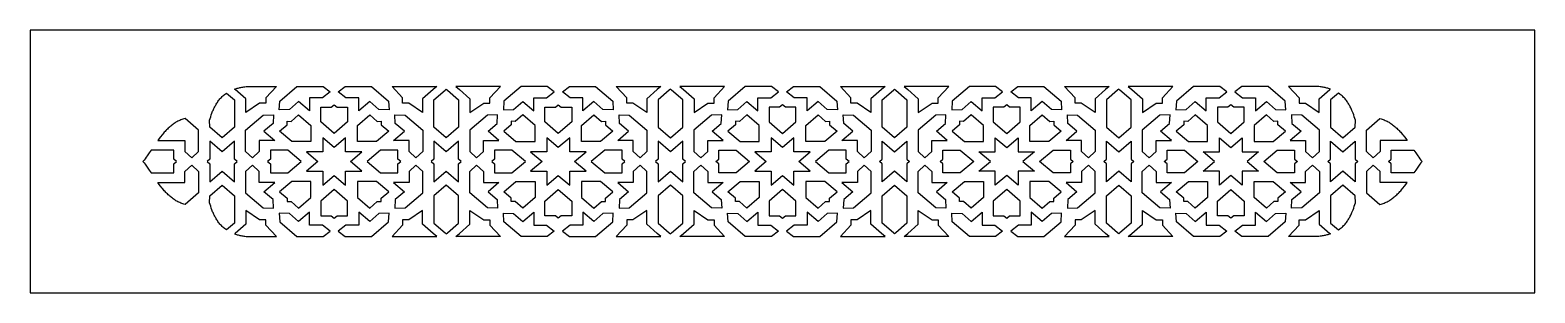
# Model space of a CAD drawing. Extents: x -1003 to -203, y -69 to 71.
import ezdxf

# ---------------------------------------------------------------- set-up
doc = ezdxf.new("R2010")
doc.units = 0
doc.layers.add('LAYER_1', color=18, linetype='CONTINUOUS')

msp = doc.modelspace()

# ---------------------------------------------------------------- linework, layer by layer
at = {"layer": 'LAYER_1'}
for points in [[(-1003.35, -68.58), (-203.35, -68.58), (-203.35, 71.42), (-1003.35, 71.42)], [(-886.15, 41.42), (-872.44, 41.42), (-878.09, 35.31), (-878.07, 32.49), (-881.38, 32.5), (-888.66, 27.59), (-888.66, 34.85), (-894.3, 39.73), (-894.6, 39.99), (-894.16, 40.14), (-893.7, 40.28), (-893.24, 40.42), (-892.76, 40.55), (-892.27, 40.67), (-891.78, 40.78), (-891.27, 40.88), (-890.75, 40.98), (-890.21, 41.06), (-889.67, 41.14), (-889.11, 41.21), (-888.55, 41.27), (-887.97, 41.32), (-887.37, 41.36), (-886.77, 41.39)], [(-843.89, 38.53), (-847.9, 35.39), (-854.78, 35.39), (-854.78, 28.39), (-860.58, 33.34), (-865.45, 29.19), (-870.87, 28.99), (-870.64, 33.62), (-861.51, 41.42), (-847.58, 41.42)], [(-812.76, 33.62), (-812.52, 28.99), (-817.95, 29.19), (-822.81, 33.34), (-828.61, 28.39), (-828.61, 35.39), (-835.49, 35.39), (-839.5, 38.53), (-835.81, 41.42), (-821.89, 41.42)], [(-789.09, 39.73), (-794.74, 34.85), (-794.74, 27.59), (-802.02, 32.5), (-805.32, 32.49), (-805.3, 35.31), (-810.95, 41.42), (-787.14, 41.42)], [(-775.13, 39.73), (-769.49, 34.85), (-769.49, 27.59), (-762.21, 32.5), (-758.9, 32.49), (-758.92, 35.31), (-753.27, 41.42), (-777.08, 41.42)], [(-751.47, 33.62), (-751.7, 28.99), (-746.28, 29.19), (-741.41, 33.34), (-735.61, 28.39), (-735.61, 35.39), (-728.73, 35.39), (-724.72, 38.53), (-728.41, 41.42), (-742.34, 41.42)], [(-693.58, 33.62), (-693.35, 28.99), (-698.78, 29.19), (-703.64, 33.34), (-709.44, 28.39), (-709.44, 35.39), (-716.32, 35.39), (-720.33, 38.53), (-716.64, 41.42), (-702.71, 41.42)], [(-669.92, 39.73), (-675.56, 34.85), (-675.56, 27.59), (-682.84, 32.5), (-686.15, 32.49), (-686.13, 35.31), (-691.78, 41.42), (-667.97, 41.42)], [(-655.96, 39.73), (-650.31, 34.85), (-650.31, 27.59), (-643.03, 32.5), (-639.73, 32.49), (-639.75, 35.31), (-634.1, 41.42), (-657.91, 41.42)], [(-632.29, 33.62), (-632.53, 28.99), (-627.1, 29.19), (-622.24, 33.34), (-616.43, 28.39), (-616.43, 35.39), (-609.55, 35.39), (-605.55, 38.53), (-609.24, 41.42), (-623.16, 41.42)], [(-574.41, 33.62), (-574.17, 28.99), (-579.6, 29.19), (-584.46, 33.34), (-590.26, 28.39), (-590.26, 35.39), (-597.14, 35.39), (-601.15, 38.53), (-597.46, 41.42), (-583.54, 41.42)], [(-550.74, 39.73), (-556.39, 34.85), (-556.39, 27.59), (-563.67, 32.5), (-566.97, 32.49), (-566.95, 35.31), (-572.6, 41.42), (-548.79, 41.42)], [(-536.78, 39.73), (-531.14, 34.85), (-531.14, 27.59), (-523.85, 32.5), (-520.55, 32.49), (-520.57, 35.31), (-514.92, 41.42), (-538.73, 41.42)], [(-513.12, 33.62), (-513.35, 28.99), (-507.92, 29.19), (-503.06, 33.34), (-497.26, 28.39), (-497.26, 35.39), (-490.38, 35.39), (-486.37, 38.53), (-490.06, 41.42), (-503.99, 41.42)], [(-455.23, 33.62), (-455, 28.99), (-460.42, 29.19), (-465.29, 33.34), (-471.09, 28.39), (-471.09, 35.39), (-477.97, 35.39), (-481.97, 38.53), (-478.29, 41.42), (-464.36, 41.42)], [(-431.56, 39.73), (-437.21, 34.85), (-437.21, 27.59), (-444.49, 32.5), (-447.79, 32.49), (-447.78, 35.31), (-453.43, 41.42), (-429.62, 41.42)], [(-417.61, 39.73), (-411.96, 34.85), (-411.96, 27.59), (-404.68, 32.5), (-401.38, 32.49), (-401.4, 35.31), (-395.75, 41.42), (-419.56, 41.42)], [(-393.94, 33.62), (-394.18, 28.99), (-388.75, 29.19), (-383.89, 33.34), (-378.08, 28.39), (-378.08, 35.39), (-371.2, 35.39), (-367.2, 38.53), (-370.89, 41.42), (-384.81, 41.42)], [(-362.81, 38.53), (-358.8, 35.39), (-351.92, 35.39), (-351.92, 28.39), (-346.12, 33.34), (-341.25, 29.19), (-335.83, 28.99), (-336.06, 33.62), (-345.19, 41.42), (-359.12, 41.42)], [(-320.55, 41.42), (-334.26, 41.42), (-328.61, 35.31), (-328.62, 32.49), (-325.32, 32.5), (-318.04, 27.59), (-318.04, 34.85), (-312.4, 39.73), (-312.1, 39.99), (-312.54, 40.14), (-313, 40.28), (-313.46, 40.42), (-313.94, 40.55), (-314.43, 40.67), (-314.92, 40.78), (-315.43, 40.88), (-315.95, 40.98), (-316.49, 41.06), (-317.03, 41.14), (-317.59, 41.21), (-318.15, 41.27), (-318.73, 41.32), (-319.33, 41.36), (-319.93, 41.39)], [(-907.91, 23.46), (-907.63, 24.36), (-907.33, 25.28), (-907.01, 26.22), (-906.66, 27.17), (-906.29, 28.14), (-906.09, 28.62), (-905.88, 29.1), (-905.66, 29.59), (-905.43, 30.07), (-905.19, 30.55), (-904.94, 31.03), (-904.67, 31.5), (-904.4, 31.98), (-904.11, 32.45), (-903.8, 32.91), (-903.49, 33.37), (-903.16, 33.82), (-902.81, 34.26), (-902.45, 34.7), (-902.07, 35.13), (-901.67, 35.55), (-901.26, 35.96), (-900.83, 36.36), (-900.38, 36.76), (-899.91, 37.14), (-899.42, 37.5), (-898.91, 37.86), (-894.75, 34.3), (-894.75, 19.64), (-901.28, 14.06), (-907.81, 19.64)], [(-782.11, 14.06), (-788.64, 19.64), (-788.64, 34.3), (-782.73, 39.35), (-782.11, 39.89), (-781.49, 39.35), (-775.58, 34.3), (-775.58, 19.64)], [(-662.94, 39.89), (-663.56, 39.35), (-669.47, 34.3), (-669.47, 19.64), (-662.94, 14.06), (-656.4, 19.64), (-656.4, 34.3), (-662.32, 39.35)], [(-543.76, 39.89), (-543.14, 39.35), (-537.23, 34.3), (-537.23, 19.64), (-543.76, 14.06), (-550.29, 19.64), (-550.29, 34.3), (-544.38, 39.35)], [(-424.59, 14.06), (-418.05, 19.64), (-418.05, 34.3), (-423.97, 39.35), (-424.59, 39.89), (-425.21, 39.35), (-431.12, 34.3), (-431.12, 19.64)], [(-298.79, 23.46), (-299.07, 24.36), (-299.37, 25.28), (-299.69, 26.22), (-300.03, 27.17), (-300.41, 28.14), (-300.61, 28.62), (-300.82, 29.1), (-301.04, 29.59), (-301.27, 30.07), (-301.51, 30.55), (-301.76, 31.03), (-302.03, 31.5), (-302.3, 31.98), (-302.59, 32.45), (-302.89, 32.91), (-303.21, 33.37), (-303.54, 33.82), (-303.89, 34.26), (-304.25, 34.7), (-304.63, 35.13), (-305.03, 35.55), (-305.44, 35.96), (-305.87, 36.36), (-306.32, 36.76), (-306.79, 37.14), (-307.28, 37.5), (-307.79, 37.86), (-311.95, 34.3), (-311.95, 19.64), (-305.42, 14.06), (-298.88, 19.64)], [(-935.48, 12.6), (-921.08, 12.6), (-921.08, 6.72), (-917.41, 3.3), (-913.74, 6.72), (-913.74, 18.09), (-920.96, 24.26), (-921.54, 24.11), (-922.1, 23.94), (-922.66, 23.76), (-923.2, 23.55), (-923.74, 23.33), (-924.26, 23.1), (-924.78, 22.84), (-925.29, 22.58), (-925.79, 22.29), (-926.28, 21.99), (-926.76, 21.68), (-927.23, 21.36), (-927.7, 21.02), (-928.16, 20.66), (-928.61, 20.3), (-929.06, 19.92), (-929.5, 19.53), (-929.93, 19.13), (-930.36, 18.72), (-930.78, 18.3), (-931.19, 17.87), (-931.6, 17.43), (-932.01, 16.98), (-932.41, 16.52), (-932.8, 16.05), (-933.2, 15.58), (-933.97, 14.61), (-934.73, 13.61)], [(-874.21, 21.7), (-879.08, 17.55), (-873.28, 12.6), (-881.48, 12.6), (-881.48, 6.72), (-885.15, 3.3), (-888.82, 6.72), (-888.82, 18.09), (-879.4, 26.14), (-873.97, 26.34)], [(-854.08, 20.64), (-854.08, 12), (-864.2, 12), (-870.69, 17.55), (-866.71, 20.95), (-866.74, 22.81), (-864.56, 22.79), (-860.58, 26.19)], [(-840.17, 30.33), (-834.54, 30.33), (-834.54, 22.49), (-841.7, 16.38), (-848.85, 22.49), (-848.85, 30.33), (-843.22, 30.33), (-841.7, 31.66)], [(-818.83, 22.79), (-816.65, 22.81), (-816.68, 20.95), (-812.7, 17.55), (-819.2, 12), (-829.31, 12), (-829.31, 20.64), (-822.81, 26.19)], [(-803.99, 26.14), (-794.57, 18.09), (-794.57, 6.72), (-798.24, 3.3), (-801.91, 6.72), (-801.91, 12.6), (-810.12, 12.6), (-804.32, 17.55), (-809.18, 21.7), (-809.42, 26.34)], [(-760.23, 26.14), (-769.65, 18.09), (-769.65, 6.72), (-765.98, 3.3), (-762.31, 6.72), (-762.31, 12.6), (-754.11, 12.6), (-759.91, 17.55), (-755.04, 21.7), (-754.81, 26.34)], [(-745.39, 22.79), (-747.57, 22.81), (-747.54, 20.95), (-751.52, 17.55), (-745.03, 12), (-734.91, 12), (-734.91, 20.64), (-741.41, 26.19)], [(-722.53, 16.38), (-729.68, 22.49), (-729.68, 30.33), (-724.05, 30.33), (-722.53, 31.66), (-721, 30.33), (-715.37, 30.33), (-715.37, 22.49)], [(-699.66, 22.79), (-697.48, 22.81), (-697.51, 20.95), (-693.53, 17.55), (-700.02, 12), (-710.14, 12), (-710.14, 20.64), (-703.64, 26.19)], [(-684.82, 26.14), (-675.4, 18.09), (-675.4, 6.72), (-679.07, 3.3), (-682.74, 6.72), (-682.74, 12.6), (-690.95, 12.6), (-685.14, 17.55), (-690.01, 21.7), (-690.25, 26.34)], [(-641.06, 26.14), (-650.48, 18.09), (-650.48, 6.72), (-646.81, 3.3), (-643.13, 6.72), (-643.13, 12.6), (-634.93, 12.6), (-640.73, 17.55), (-635.87, 21.7), (-635.63, 26.34)], [(-626.22, 22.79), (-628.39, 22.81), (-628.37, 20.95), (-632.35, 17.55), (-625.85, 12), (-615.74, 12), (-615.74, 20.64), (-622.24, 26.19)], [(-603.35, 16.38), (-596.19, 22.49), (-596.19, 30.33), (-601.82, 30.33), (-603.35, 31.66), (-604.88, 30.33), (-610.51, 30.33), (-610.51, 22.49)], [(-580.48, 22.79), (-578.3, 22.81), (-578.33, 20.95), (-574.35, 17.55), (-580.85, 12), (-590.96, 12), (-590.96, 20.64), (-584.46, 26.19)], [(-565.64, 26.14), (-556.22, 18.09), (-556.22, 6.72), (-559.89, 3.3), (-563.56, 6.72), (-563.56, 12.6), (-571.77, 12.6), (-565.97, 17.55), (-570.83, 21.7), (-571.07, 26.34)], [(-521.88, 26.14), (-531.3, 18.09), (-531.3, 6.72), (-527.63, 3.3), (-523.96, 6.72), (-523.96, 12.6), (-515.75, 12.6), (-521.55, 17.55), (-516.69, 21.7), (-516.45, 26.34)], [(-507.04, 22.79), (-509.22, 22.81), (-509.19, 20.95), (-513.17, 17.55), (-506.68, 12), (-496.56, 12), (-496.56, 20.64), (-503.06, 26.19)], [(-484.17, 16.38), (-477.02, 22.49), (-477.02, 30.33), (-482.65, 30.33), (-484.17, 31.66), (-485.7, 30.33), (-491.33, 30.33), (-491.33, 22.49)], [(-461.31, 22.79), (-459.13, 22.81), (-459.16, 20.95), (-455.17, 17.55), (-461.67, 12), (-471.78, 12), (-471.78, 20.64), (-465.29, 26.19)], [(-446.47, 26.14), (-437.05, 18.09), (-437.05, 6.72), (-440.72, 3.3), (-444.39, 6.72), (-444.39, 12.6), (-452.59, 12.6), (-446.79, 17.55), (-451.66, 21.7), (-451.89, 26.34)], [(-402.71, 26.14), (-412.13, 18.09), (-412.13, 6.72), (-408.46, 3.3), (-404.78, 6.72), (-404.78, 12.6), (-396.58, 12.6), (-402.38, 17.55), (-397.52, 21.7), (-397.28, 26.34)], [(-387.87, 22.79), (-390.04, 22.81), (-390.02, 20.95), (-394, 17.55), (-387.5, 12), (-377.39, 12), (-377.39, 20.64), (-383.89, 26.19)], [(-366.53, 30.33), (-372.16, 30.33), (-372.16, 22.49), (-365, 16.38), (-357.85, 22.49), (-357.85, 30.33), (-363.48, 30.33), (-365, 31.66)], [(-352.61, 20.64), (-352.61, 12), (-342.5, 12), (-336, 17.55), (-339.99, 20.95), (-339.96, 22.81), (-342.14, 22.79), (-346.12, 26.19)], [(-332.49, 21.7), (-327.62, 17.55), (-333.42, 12.6), (-325.22, 12.6), (-325.22, 6.72), (-321.55, 3.3), (-317.88, 6.72), (-317.88, 18.09), (-327.3, 26.14), (-332.72, 26.34)], [(-271.22, 12.6), (-285.61, 12.6), (-285.61, 6.72), (-289.29, 3.3), (-292.96, 6.72), (-292.96, 18.09), (-285.74, 24.26), (-285.16, 24.11), (-284.6, 23.94), (-284.04, 23.76), (-283.5, 23.55), (-282.96, 23.33), (-282.43, 23.1), (-281.92, 22.84), (-281.41, 22.58), (-280.91, 22.29), (-280.42, 21.99), (-279.94, 21.68), (-279.46, 21.36), (-279, 21.02), (-278.54, 20.66), (-278.09, 20.3), (-277.64, 19.92), (-277.2, 19.53), (-276.77, 19.13), (-276.34, 18.72), (-275.92, 18.3), (-275.51, 17.87), (-275.1, 17.43), (-274.69, 16.98), (-274.29, 16.52), (-273.89, 16.05), (-273.5, 15.58), (-272.73, 14.61), (-271.97, 13.61)], [(-893.34, 1.42), (-894.75, 2.64), (-894.75, 12.21), (-901.28, 6.62), (-907.81, 12.21), (-907.81, 2.64), (-909.23, 1.42), (-907.81, 0.19), (-907.81, -9.38), (-901.28, -3.78), (-894.75, -9.38), (-894.75, 0.19)], [(-833.03, 1.42), (-833.03, 1.42), (-833.03, 1.42), (-833.03, 1.43), (-833.03, 1.43), (-826.96, 6.64), (-835.59, 6.64), (-835.59, 14.01), (-841.7, 8.82), (-847.8, 14.01), (-847.8, 6.64), (-856.44, 6.64), (-850.36, 1.43), (-850.36, 1.43), (-850.36, 1.42), (-850.36, 1.42), (-850.36, 1.42), (-850.36, 1.41), (-850.36, 1.41), (-850.36, 1.41), (-850.36, 1.4), (-856.44, -3.81), (-847.8, -3.81), (-847.8, -11.18), (-841.7, -5.99), (-835.59, -11.18), (-835.59, -3.81), (-826.96, -3.81), (-833.03, 1.4), (-833.03, 1.41), (-833.03, 1.41), (-833.03, 1.41)], [(-774.17, 1.42), (-775.58, 2.64), (-775.58, 12.21), (-782.11, 6.62), (-788.64, 12.21), (-788.64, 2.64), (-790.06, 1.42), (-788.64, 0.19), (-788.64, -9.38), (-782.11, -3.78), (-775.58, -9.38), (-775.58, 0.19)], [(-713.86, 1.42), (-713.86, 1.42), (-713.86, 1.42), (-713.86, 1.43), (-713.86, 1.43), (-707.78, 6.64), (-716.42, 6.64), (-716.42, 14.01), (-722.53, 8.82), (-728.64, 14.01), (-728.63, 6.64), (-737.27, 6.64), (-731.19, 1.43), (-731.19, 1.43), (-731.19, 1.42), (-731.19, 1.42), (-731.19, 1.42), (-731.19, 1.41), (-731.19, 1.41), (-731.19, 1.41), (-731.19, 1.4), (-737.27, -3.81), (-728.63, -3.81), (-728.64, -11.18), (-722.53, -5.99), (-716.42, -11.18), (-716.42, -3.81), (-707.78, -3.81), (-713.86, 1.4), (-713.86, 1.41), (-713.86, 1.41), (-713.86, 1.41)], [(-662.94, 6.62), (-669.47, 12.21), (-669.47, 2.64), (-670.88, 1.42), (-669.47, 0.19), (-669.47, -9.38), (-662.94, -3.78), (-656.4, -9.38), (-656.4, 0.19), (-654.99, 1.42), (-656.4, 2.64), (-656.4, 12.21)], [(-603.35, -5.99), (-597.24, -11.18), (-597.24, -3.81), (-588.61, -3.81), (-594.68, 1.4), (-594.68, 1.41), (-594.68, 1.41), (-594.68, 1.41), (-594.68, 1.42), (-594.68, 1.42), (-594.68, 1.42), (-594.68, 1.43), (-594.68, 1.43), (-588.61, 6.64), (-597.24, 6.64), (-597.24, 14.01), (-603.35, 8.82), (-609.46, 14.01), (-609.46, 6.64), (-618.09, 6.64), (-612.02, 1.43), (-612.02, 1.43), (-612.02, 1.42), (-612.02, 1.42), (-612.02, 1.42), (-612.02, 1.41), (-612.02, 1.41), (-612.02, 1.41), (-612.02, 1.4), (-618.09, -3.81), (-609.46, -3.81), (-609.46, -11.18)], [(-543.76, 6.62), (-537.23, 12.21), (-537.23, 2.64), (-535.82, 1.42), (-537.23, 0.19), (-537.23, -9.38), (-543.76, -3.78), (-550.29, -9.38), (-550.29, 0.19), (-551.71, 1.42), (-550.29, 2.64), (-550.29, 12.21)], [(-492.84, 1.42), (-492.84, 1.42), (-492.84, 1.42), (-492.84, 1.43), (-492.84, 1.43), (-498.92, 6.64), (-490.28, 6.64), (-490.28, 14.01), (-484.17, 8.82), (-478.06, 14.01), (-478.06, 6.64), (-469.43, 6.64), (-475.51, 1.43), (-475.51, 1.43), (-475.51, 1.42), (-475.51, 1.42), (-475.51, 1.42), (-475.51, 1.41), (-475.51, 1.41), (-475.51, 1.41), (-475.51, 1.4), (-469.43, -3.81), (-478.06, -3.81), (-478.06, -11.18), (-484.17, -5.99), (-490.28, -11.18), (-490.28, -3.81), (-498.92, -3.81), (-492.84, 1.4), (-492.84, 1.41), (-492.84, 1.41), (-492.84, 1.41)], [(-432.53, 1.42), (-431.12, 2.64), (-431.12, 12.21), (-424.59, 6.62), (-418.05, 12.21), (-418.05, 2.64), (-416.64, 1.42), (-418.05, 0.19), (-418.05, -9.38), (-424.59, -3.78), (-431.12, -9.38), (-431.12, 0.19)], [(-373.67, 1.42), (-373.67, 1.42), (-373.67, 1.42), (-373.67, 1.43), (-373.67, 1.43), (-379.74, 6.64), (-371.11, 6.64), (-371.11, 14.01), (-365, 8.82), (-358.89, 14.01), (-358.89, 6.64), (-350.26, 6.64), (-356.34, 1.43), (-356.34, 1.43), (-356.34, 1.42), (-356.34, 1.42), (-356.34, 1.42), (-356.34, 1.41), (-356.34, 1.41), (-356.34, 1.41), (-356.34, 1.4), (-350.26, -3.81), (-358.89, -3.81), (-358.89, -11.18), (-365, -5.99), (-371.11, -11.18), (-371.11, -3.81), (-379.74, -3.81), (-373.67, 1.4), (-373.67, 1.41), (-373.67, 1.41), (-373.67, 1.41)], [(-313.36, 1.42), (-311.95, 2.64), (-311.95, 12.21), (-305.42, 6.62), (-298.88, 12.21), (-298.88, 2.64), (-297.47, 1.42), (-298.88, 0.19), (-298.88, -9.38), (-305.42, -3.78), (-311.95, -9.38), (-311.95, 0.19)], [(-925.45, 1.42), (-927.01, 2.73), (-927.01, 7.53), (-939.01, 7.53), (-940.07, 5.98), (-941.14, 4.44), (-941.69, 3.67), (-942.23, 2.91), (-942.79, 2.16), (-943.35, 1.42), (-942.79, 0.67), (-942.23, -0.08), (-941.14, -1.61), (-940.07, -3.15), (-939.01, -4.7), (-927.01, -4.7), (-927.01, 0.11)], [(-859.21, 1.42), (-866.37, 7.53), (-875.55, 7.53), (-875.55, 2.73), (-877.11, 1.42), (-875.55, 0.11), (-875.55, -4.7), (-866.37, -4.7)], [(-806.28, 1.42), (-807.84, 2.73), (-807.84, 7.53), (-817.03, 7.53), (-824.18, 1.42), (-817.03, -4.7), (-807.84, -4.7), (-807.84, 0.11)], [(-740.04, 1.42), (-747.2, 7.53), (-756.38, 7.53), (-756.38, 2.73), (-757.94, 1.42), (-756.38, 0.11), (-756.38, -4.7), (-747.2, -4.7)], [(-687.11, 1.42), (-688.67, 2.73), (-688.67, 7.53), (-697.86, 7.53), (-705.01, 1.42), (-697.86, -4.7), (-688.67, -4.7), (-688.67, 0.11)], [(-638.77, 1.42), (-637.21, 2.73), (-637.21, 7.53), (-628.02, 7.53), (-620.87, 1.42), (-628.02, -4.7), (-637.21, -4.7), (-637.21, 0.11)], [(-567.93, 1.42), (-569.49, 2.73), (-569.49, 7.53), (-578.68, 7.53), (-585.83, 1.42), (-578.68, -4.7), (-569.49, -4.7), (-569.49, 0.11)], [(-519.59, 1.42), (-518.03, 2.73), (-518.03, 7.53), (-508.84, 7.53), (-501.69, 1.42), (-508.84, -4.7), (-518.03, -4.7), (-518.03, 0.11)], [(-466.65, 1.42), (-459.5, 7.53), (-450.32, 7.53), (-450.32, 2.73), (-448.76, 1.42), (-450.32, 0.11), (-450.32, -4.7), (-459.5, -4.7)], [(-400.42, 1.42), (-398.86, 2.73), (-398.86, 7.53), (-389.67, 7.53), (-382.52, 1.42), (-389.67, -4.7), (-398.86, -4.7), (-398.86, 0.11)], [(-347.49, 1.42), (-340.33, 7.53), (-331.15, 7.53), (-331.15, 2.73), (-329.59, 1.42), (-331.15, 0.11), (-331.15, -4.7), (-340.33, -4.7)], [(-281.25, 1.42), (-279.69, 2.73), (-279.69, 7.53), (-267.69, 7.53), (-266.63, 5.98), (-265.56, 4.44), (-265.01, 3.67), (-264.47, 2.91), (-263.91, 2.16), (-263.35, 1.42), (-263.91, 0.67), (-264.47, -0.08), (-265.56, -1.61), (-266.63, -3.15), (-267.69, -4.7), (-279.69, -4.7), (-279.69, 0.11)], [(-920.96, -21.43), (-921.54, -21.28), (-922.1, -21.11), (-922.66, -20.92), (-923.2, -20.72), (-923.74, -20.5), (-924.26, -20.26), (-924.78, -20.01), (-925.29, -19.74), (-925.79, -19.46), (-926.28, -19.16), (-926.76, -18.85), (-927.23, -18.52), (-927.7, -18.18), (-928.16, -17.83), (-928.61, -17.47), (-929.06, -17.09), (-929.5, -16.7), (-929.93, -16.3), (-930.36, -15.89), (-930.78, -15.47), (-931.19, -15.04), (-931.6, -14.59), (-932.01, -14.14), (-932.41, -13.69), (-932.8, -13.22), (-933.2, -12.75), (-933.97, -11.78), (-934.73, -10.78), (-935.48, -9.76), (-921.08, -9.76), (-921.08, -3.89), (-917.41, -0.47), (-913.74, -3.89), (-913.74, -15.26)], [(-874.21, -18.87), (-879.08, -14.72), (-873.28, -9.76), (-881.48, -9.76), (-881.48, -3.89), (-885.15, -0.47), (-888.82, -3.89), (-888.82, -15.26), (-879.4, -23.3), (-873.97, -23.51)], [(-803.99, -23.3), (-794.57, -15.26), (-794.57, -3.89), (-798.24, -0.47), (-801.91, -3.89), (-801.91, -9.76), (-810.12, -9.76), (-804.32, -14.72), (-809.18, -18.87), (-809.42, -23.51)], [(-760.23, -23.3), (-769.65, -15.26), (-769.65, -3.89), (-765.98, -0.47), (-762.31, -3.89), (-762.31, -9.76), (-754.11, -9.76), (-759.91, -14.72), (-755.04, -18.87), (-754.81, -23.51)], [(-684.82, -23.3), (-675.4, -15.26), (-675.4, -3.89), (-679.07, -0.47), (-682.74, -3.89), (-682.74, -9.76), (-690.95, -9.76), (-685.14, -14.72), (-690.01, -18.87), (-690.25, -23.51)], [(-641.06, -23.3), (-650.48, -15.26), (-650.48, -3.89), (-646.81, -0.47), (-643.13, -3.89), (-643.13, -9.76), (-634.93, -9.76), (-640.73, -14.72), (-635.87, -18.87), (-635.63, -23.51)], [(-565.64, -23.3), (-556.22, -15.26), (-556.22, -3.89), (-559.89, -0.47), (-563.56, -3.89), (-563.56, -9.76), (-571.77, -9.76), (-565.97, -14.72), (-570.83, -18.87), (-571.07, -23.51)], [(-521.88, -23.3), (-531.3, -15.26), (-531.3, -3.89), (-527.63, -0.47), (-523.96, -3.89), (-523.96, -9.76), (-515.75, -9.76), (-521.55, -14.72), (-516.69, -18.87), (-516.45, -23.51)], [(-446.47, -23.3), (-437.05, -15.26), (-437.05, -3.89), (-440.72, -0.47), (-444.39, -3.89), (-444.39, -9.76), (-452.59, -9.76), (-446.79, -14.72), (-451.66, -18.87), (-451.89, -23.51)], [(-402.71, -23.3), (-412.13, -15.26), (-412.13, -3.89), (-408.46, -0.47), (-404.78, -3.89), (-404.78, -9.76), (-396.58, -9.76), (-402.38, -14.72), (-397.52, -18.87), (-397.28, -23.51)], [(-332.49, -18.87), (-327.62, -14.72), (-333.42, -9.76), (-325.22, -9.76), (-325.22, -3.89), (-321.55, -0.47), (-317.88, -3.89), (-317.88, -15.26), (-327.3, -23.3), (-332.72, -23.51)], [(-285.74, -21.43), (-285.16, -21.28), (-284.6, -21.11), (-284.04, -20.92), (-283.5, -20.72), (-282.96, -20.5), (-282.43, -20.26), (-281.92, -20.01), (-281.41, -19.74), (-280.91, -19.46), (-280.42, -19.16), (-279.94, -18.85), (-279.46, -18.52), (-279, -18.18), (-278.54, -17.83), (-278.09, -17.47), (-277.64, -17.09), (-277.2, -16.7), (-276.77, -16.3), (-276.34, -15.89), (-275.92, -15.47), (-275.51, -15.04), (-275.1, -14.59), (-274.69, -14.14), (-274.29, -13.69), (-273.89, -13.22), (-273.5, -12.75), (-272.73, -11.78), (-271.97, -10.78), (-271.22, -9.76), (-285.61, -9.76), (-285.61, -3.89), (-289.29, -0.47), (-292.96, -3.89), (-292.96, -15.26)], [(-898.91, -35.03), (-899.42, -34.67), (-899.91, -34.3), (-900.38, -33.92), (-900.83, -33.53), (-901.26, -33.13), (-901.67, -32.72), (-902.07, -32.3), (-902.45, -31.87), (-902.81, -31.43), (-903.16, -30.99), (-903.49, -30.53), (-903.8, -30.08), (-904.11, -29.61), (-904.4, -29.14), (-904.67, -28.67), (-904.94, -28.2), (-905.19, -27.72), (-905.43, -27.24), (-905.66, -26.75), (-905.88, -26.27), (-906.09, -25.79), (-906.29, -25.3), (-906.66, -24.34), (-907.01, -23.38), (-907.33, -22.44), (-907.91, -20.63), (-907.81, -16.81), (-901.28, -11.23), (-894.75, -16.81), (-894.75, -31.47)], [(-854.08, -17.81), (-854.08, -9.17), (-864.2, -9.17), (-870.69, -14.72), (-866.71, -18.12), (-866.74, -19.97), (-864.56, -19.95), (-860.58, -23.35)], [(-840.17, -27.5), (-834.54, -27.5), (-834.54, -19.66), (-841.7, -13.55), (-848.85, -19.66), (-848.85, -27.5), (-843.22, -27.5), (-841.7, -28.83)], [(-818.83, -19.95), (-816.65, -19.97), (-816.68, -18.12), (-812.7, -14.72), (-819.2, -9.17), (-829.31, -9.17), (-829.31, -17.81), (-822.81, -23.35)], [(-782.11, -11.23), (-788.64, -16.81), (-788.64, -31.47), (-782.73, -36.52), (-782.11, -37.06), (-781.49, -36.52), (-775.58, -31.47), (-775.58, -16.81)], [(-745.39, -19.95), (-747.57, -19.97), (-747.54, -18.12), (-751.52, -14.72), (-745.03, -9.17), (-734.91, -9.17), (-734.91, -17.81), (-741.41, -23.35)], [(-722.53, -28.83), (-724.05, -27.5), (-729.68, -27.5), (-729.68, -19.66), (-722.53, -13.55), (-715.37, -19.66), (-715.37, -27.5), (-721, -27.5)], [(-699.66, -19.95), (-697.48, -19.97), (-697.51, -18.12), (-693.53, -14.72), (-700.02, -9.17), (-710.14, -9.17), (-710.14, -17.81), (-703.64, -23.35)], [(-662.94, -11.23), (-669.47, -16.81), (-669.47, -31.47), (-663.56, -36.52), (-662.94, -37.06), (-662.32, -36.52), (-656.4, -31.47), (-656.4, -16.81)], [(-626.22, -19.95), (-628.39, -19.97), (-628.37, -18.12), (-632.35, -14.72), (-625.85, -9.17), (-615.74, -9.17), (-615.74, -17.81), (-622.24, -23.35)], [(-603.35, -28.83), (-601.82, -27.5), (-596.19, -27.5), (-596.19, -19.66), (-603.35, -13.55), (-610.51, -19.66), (-610.51, -27.5), (-604.88, -27.5)], [(-580.48, -19.95), (-578.3, -19.97), (-578.33, -18.12), (-574.35, -14.72), (-580.85, -9.17), (-590.96, -9.17), (-590.96, -17.81), (-584.46, -23.35)], [(-543.76, -11.23), (-537.23, -16.81), (-537.23, -31.47), (-543.14, -36.52), (-543.76, -37.06), (-544.38, -36.52), (-550.29, -31.47), (-550.29, -16.81)], [(-507.04, -19.95), (-509.22, -19.97), (-509.19, -18.12), (-513.17, -14.72), (-506.68, -9.17), (-496.56, -9.17), (-496.56, -17.81), (-503.06, -23.35)], [(-484.17, -28.83), (-482.65, -27.5), (-477.02, -27.5), (-477.02, -19.66), (-484.17, -13.55), (-491.33, -19.66), (-491.33, -27.5), (-485.7, -27.5)], [(-461.31, -19.95), (-459.13, -19.97), (-459.16, -18.12), (-455.17, -14.72), (-461.67, -9.17), (-471.78, -9.17), (-471.78, -17.81), (-465.29, -23.35)], [(-424.59, -11.23), (-418.05, -16.81), (-418.05, -31.47), (-423.97, -36.52), (-424.59, -37.06), (-425.21, -36.52), (-431.12, -31.47), (-431.12, -16.81)], [(-387.87, -19.95), (-390.04, -19.97), (-390.02, -18.12), (-394, -14.72), (-387.5, -9.17), (-377.39, -9.17), (-377.39, -17.81), (-383.89, -23.35)], [(-366.53, -27.5), (-372.16, -27.5), (-372.16, -19.66), (-365, -13.55), (-357.85, -19.66), (-357.85, -27.5), (-363.48, -27.5), (-365, -28.83)], [(-352.61, -17.81), (-352.61, -9.17), (-342.5, -9.17), (-336, -14.72), (-339.99, -18.12), (-339.96, -19.97), (-342.14, -19.95), (-346.12, -23.35)], [(-307.79, -35.03), (-307.28, -34.67), (-306.79, -34.3), (-306.32, -33.92), (-305.87, -33.53), (-305.44, -33.13), (-305.03, -32.72), (-304.63, -32.3), (-304.25, -31.87), (-303.89, -31.43), (-303.54, -30.99), (-303.21, -30.53), (-302.89, -30.08), (-302.59, -29.61), (-302.3, -29.14), (-302.03, -28.67), (-301.76, -28.2), (-301.51, -27.72), (-301.27, -27.24), (-301.04, -26.75), (-300.82, -26.27), (-300.61, -25.79), (-300.41, -25.3), (-300.03, -24.34), (-299.69, -23.38), (-299.37, -22.44), (-298.79, -20.63), (-298.88, -16.81), (-305.42, -11.23), (-311.95, -16.81), (-311.95, -31.47)], [(-886.15, -38.58), (-872.44, -38.58), (-878.09, -32.47), (-878.07, -29.65), (-881.38, -29.67), (-888.66, -24.76), (-888.66, -32.02), (-894.3, -36.9), (-894.6, -37.16), (-894.16, -37.31), (-893.7, -37.45), (-893.24, -37.59), (-892.76, -37.71), (-892.27, -37.83), (-891.78, -37.95), (-891.27, -38.05), (-890.75, -38.14), (-890.21, -38.23), (-889.67, -38.31), (-889.11, -38.38), (-888.55, -38.44), (-887.97, -38.49), (-887.37, -38.53), (-886.77, -38.56)], [(-843.89, -35.7), (-847.9, -32.56), (-854.78, -32.56), (-854.78, -25.56), (-860.58, -30.51), (-865.45, -26.36), (-870.87, -26.15), (-870.64, -30.79), (-861.51, -38.58), (-847.58, -38.58)], [(-812.76, -30.79), (-812.52, -26.15), (-817.95, -26.36), (-822.81, -30.51), (-828.61, -25.56), (-828.61, -32.56), (-835.49, -32.56), (-839.5, -35.7), (-835.81, -38.58), (-821.89, -38.58)], [(-789.09, -36.9), (-794.74, -32.02), (-794.74, -24.76), (-802.02, -29.67), (-805.32, -29.65), (-805.3, -32.47), (-810.95, -38.58), (-787.14, -38.58)], [(-775.13, -36.9), (-769.49, -32.02), (-769.49, -24.76), (-762.21, -29.67), (-758.9, -29.65), (-758.92, -32.47), (-753.27, -38.58), (-777.08, -38.58)], [(-751.47, -30.79), (-751.7, -26.15), (-746.28, -26.36), (-741.41, -30.51), (-735.61, -25.56), (-735.61, -32.56), (-728.73, -32.56), (-724.72, -35.7), (-728.41, -38.58), (-742.34, -38.58)], [(-693.58, -30.79), (-693.35, -26.15), (-698.78, -26.36), (-703.64, -30.51), (-709.44, -25.56), (-709.44, -32.56), (-716.32, -32.56), (-720.33, -35.7), (-716.64, -38.58), (-702.71, -38.58)], [(-669.92, -36.9), (-675.56, -32.02), (-675.56, -24.76), (-682.84, -29.67), (-686.15, -29.65), (-686.13, -32.47), (-691.78, -38.58), (-667.97, -38.58)], [(-655.96, -36.9), (-650.31, -32.02), (-650.31, -24.76), (-643.03, -29.67), (-639.73, -29.65), (-639.75, -32.47), (-634.1, -38.58), (-657.91, -38.58)], [(-632.29, -30.79), (-632.53, -26.15), (-627.1, -26.36), (-622.24, -30.51), (-616.43, -25.56), (-616.43, -32.56), (-609.55, -32.56), (-605.55, -35.7), (-609.24, -38.58), (-623.16, -38.58)], [(-574.41, -30.79), (-574.17, -26.15), (-579.6, -26.36), (-584.46, -30.51), (-590.26, -25.56), (-590.26, -32.56), (-597.14, -32.56), (-601.15, -35.7), (-597.46, -38.58), (-583.54, -38.58)], [(-550.74, -36.9), (-556.39, -32.02), (-556.39, -24.76), (-563.67, -29.67), (-566.97, -29.65), (-566.95, -32.47), (-572.6, -38.58), (-548.79, -38.58)], [(-536.78, -36.9), (-531.14, -32.02), (-531.14, -24.76), (-523.85, -29.67), (-520.55, -29.65), (-520.57, -32.47), (-514.92, -38.58), (-538.73, -38.58)], [(-513.12, -30.79), (-513.35, -26.15), (-507.92, -26.36), (-503.06, -30.51), (-497.26, -25.56), (-497.26, -32.56), (-490.38, -32.56), (-486.37, -35.7), (-490.06, -38.58), (-503.99, -38.58)], [(-455.23, -30.79), (-455, -26.15), (-460.42, -26.36), (-465.29, -30.51), (-471.09, -25.56), (-471.09, -32.56), (-477.97, -32.56), (-481.97, -35.7), (-478.29, -38.58), (-464.36, -38.58)], [(-431.56, -36.9), (-437.21, -32.02), (-437.21, -24.76), (-444.49, -29.67), (-447.79, -29.65), (-447.78, -32.47), (-453.43, -38.58), (-429.62, -38.58)], [(-417.61, -36.9), (-411.96, -32.02), (-411.96, -24.76), (-404.68, -29.67), (-401.38, -29.65), (-401.4, -32.47), (-395.75, -38.58), (-419.56, -38.58)], [(-393.94, -30.79), (-394.18, -26.15), (-388.75, -26.36), (-383.89, -30.51), (-378.08, -25.56), (-378.08, -32.56), (-371.2, -32.56), (-367.2, -35.7), (-370.89, -38.58), (-384.81, -38.58)], [(-362.81, -35.7), (-358.8, -32.56), (-351.92, -32.56), (-351.92, -25.56), (-346.12, -30.51), (-341.25, -26.36), (-335.83, -26.15), (-336.06, -30.79), (-345.19, -38.58), (-359.12, -38.58)], [(-320.55, -38.58), (-334.26, -38.58), (-328.61, -32.47), (-328.62, -29.65), (-325.32, -29.67), (-318.04, -24.76), (-318.04, -32.02), (-312.4, -36.9), (-312.1, -37.16), (-312.54, -37.31), (-313, -37.45), (-313.46, -37.59), (-313.94, -37.71), (-314.43, -37.83), (-314.92, -37.95), (-315.43, -38.05), (-315.95, -38.14), (-316.49, -38.23), (-317.03, -38.31), (-317.59, -38.38), (-318.15, -38.44), (-318.73, -38.49), (-319.33, -38.53), (-319.93, -38.56)]]:
    msp.add_lwpolyline(points, close=True, dxfattribs=at)

doc.saveas('drawing.dxf')
